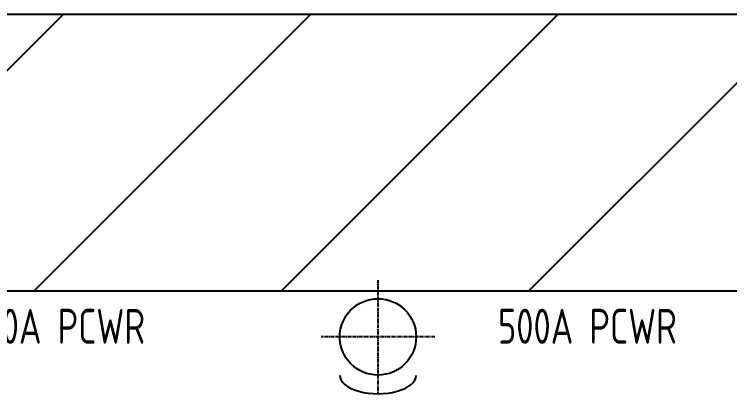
# Model space of a CAD drawing. Extents: x -181672 to 290600, y -29000 to 395522.
# Drawn here: x 9586 to 12142, y 35155 to 36512 of the extents above; entities that cross this region are included whole.
import ezdxf

# ---------------------------------------------------------------- set-up
doc = ezdxf.new("R2010")
doc.units = 0
doc.header["$LTSCALE"] = 10
doc.linetypes.add('XFM7P20PCW$0$CENTER', pattern=[2, 1.25, -0.25, 0.25, -0.25])
doc.layers.add('XFM7P20PCW$0$P-PCWR-20.7-P', color=252, linetype='Continuous')
doc.layers.add('XFM7P20PCW$0$U-PCW-TXT', color=252, linetype='Continuous')
doc.styles.add('XFM7P20PCW$0$aa-txt', font='isocp.shx', dxfattribs={"bigfont": 'chineset'})

# ---------------------------------------------------------------- blocks, each defined once
blk = doc.blocks.new('XFM7P20PCW$0$A$Ccee4e352')
at = {"color": 1, "linetype": 'XFM7P20PCW$0$CENTER'}
for p, q in [((-166.5, 1808.7), (-166.5, 1402.3)), ((36.7, 1605.5), (-369.7, 1605.5))]:
    blk.add_line(p, q, dxfattribs=at)
at = {"layer": 'XFM7P20PCW$0$P-PCWR-20.7-P'}
blk.add_circle((-166.5, 1605.5), 136.5, dxfattribs=at)
blk.add_ellipse((-166.5, 1467.4), major_axis=(-136.5, 0), ratio=0.47667, start_param=0, end_param=3.141593, dxfattribs=at)
at = {"layer": 'XFM7P20PCW$0$U-PCW-TXT', "style": 'XFM7P20PCW$0$aa-txt', "width": 0.8}
blk.add_text('500A PCWR', height=125, dxfattribs=at).set_placement((262.2, 1581))
blk = doc.blocks.new('XFM7P20PCW')
blk.add_blockref('XFM7P20PCW$0$A$Ccee4e352', (11051.86103, 33752.84065))
at = {"layer": 'XFM7P20PCW$0$U-PCW-TXT', "style": 'XFM7P20PCW$0$aa-txt', "width": 0.8}
blk.add_text('500A PCWR', height=124.999975, dxfattribs=at).set_placement((9414.01342, 35333.79339))
blk = doc.blocks.new('XFM7Q20PCW-200K')
h = blk.add_hatch()
h.set_pattern_fill('ANSI31', color=256, scale=5000)
h.set_pattern_definition([(45, (5e-11, -3301.6), (-441.942, 441.942), [])])
h.paths.add_polyline_path([(155.3, 36511.8), (14152.5, 36511.8), (14152.5, 35522.3), (155.3, 35522.3)])
blk.add_lwpolyline([(155.3, 36511.8), (14152.5, 36511.8), (14152.5, 35522.3), (155.3, 35522.3)], close=True)

msp = doc.modelspace()

# ---------------------------------------------------------------- block references
for name in ['XFM7P20PCW', 'XFM7Q20PCW-200K']:
    msp.add_blockref(name, (0, 0))

doc.saveas('drawing.dxf')
